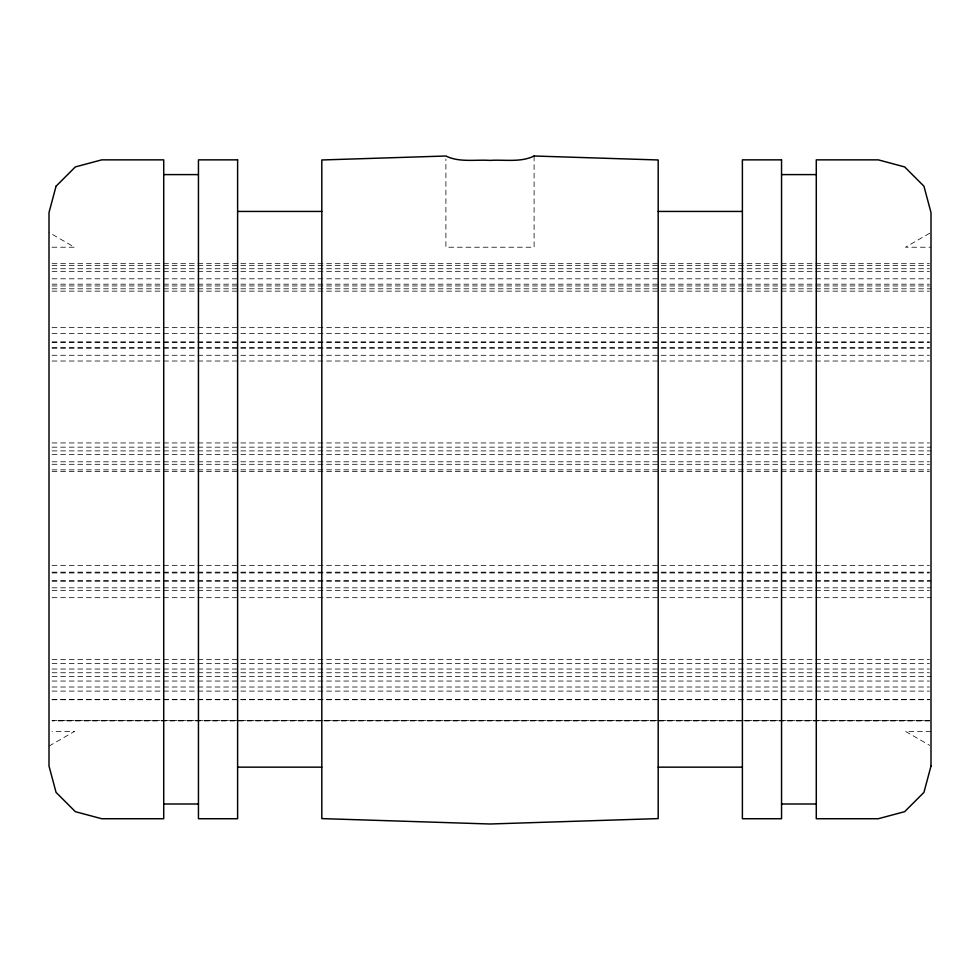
<?xml version="1.0" encoding="UTF-8"?>
<svg xmlns="http://www.w3.org/2000/svg" width="980" height="980" viewBox="0 0 980 980"><rect width="100%" height="100%" fill="white"/><g stroke="black" fill="none" stroke-linecap="round" stroke-linejoin="round"><path stroke-width="0.73" stroke-dasharray="4.9 3.68" d="M929.726 233.216L905.483 247.217L931 247.217M49 746.111L74.517 731.374L52.001 731.374M52.001 247.217L74.517 247.217L49 232.481M52.063 263.681L929.469 263.681M52.063 265.629L929.469 265.629M52.063 268.74L929.469 268.74M52.063 271.338L929.469 271.338M52.063 278.798L929.469 278.798M52.063 284.188L929.469 284.188M52.063 285.964L929.469 285.964M52.063 288.794L931 288.794M52.063 291.146L929.469 291.146M52.063 327.651L929.469 327.651M52.063 333.543L929.469 333.543M52.063 341.873L929.469 341.873M52.063 342.351L929.469 342.351M52.063 347.704L929.469 347.704M52.063 348.194L929.469 348.194M52.063 355.274L929.469 355.274M52.063 361.02L929.469 361.02M52.063 442.948L929.469 442.948M52.063 447.162L931 447.162M52.063 450.898L931 450.898M52.063 454.389L929.469 454.389M52.063 461.801L929.469 461.801M52.063 464.3L929.469 464.3M52.063 469.849L929.469 469.849M52.063 471.613L929.469 471.613M52.063 565.35L929.469 565.35M52.063 572.161L929.469 572.161M52.063 572.957L929.469 572.957M52.063 580.442L931 580.442M52.063 581.275L931 581.275M52.063 587.829L931 587.829M52.063 590.475L929.469 590.475M52.063 597.678L931 597.678M52.063 659.393L929.469 659.393M52.063 663.619L929.469 663.619M52.063 669.034L929.469 669.034M52.063 672.758L929.469 672.758M52.063 676.408L931 676.408M52.063 681.051L929.469 681.051M52.063 687.017L929.469 687.017M52.063 691.096L929.469 691.096M52.063 699.438L929.469 699.438M52.063 699.732L929.469 699.732M52.063 720.447L929.469 720.447M931 731.374L905.483 731.374L929.726 745.364M534.1 156.004L534.1 247.217L445.9 247.217L445.9 159.054M929.469 720.778L52.063 720.778L929.469 720.814"/><path stroke-width="1.47" d="M163.721 174.599L198.45 174.599M781.55 174.599L816.279 174.599M237.613 211.435L321.808 211.435M658.192 211.435L742.387 211.435M237.613 767.156L321.808 767.156M658.192 767.156L742.387 767.156M163.721 803.992L198.45 803.992M781.55 803.992L816.279 803.992M56.056 186.212L49 212.574L49 766.017L56.056 792.379L75.35 811.673L101.712 818.729L163.721 818.729L163.721 159.863L101.712 159.863L75.35 166.918L56.056 186.212M931 766.017L923.944 792.379L904.65 811.673L878.288 818.729L816.279 818.729L816.279 159.863L878.288 159.863L904.65 166.918L923.944 186.212L931 212.574L931 766.017M534.1 156.004C520.588 162.68 504.541 159.422 490 160.401C475.459 159.422 459.412 162.68 445.9 156.004L321.808 159.973L321.808 818.606L490 823.996L658.192 818.606L658.192 159.973L534.1 156.004M237.613 159.863L198.45 159.863L198.45 818.729L237.613 818.729L237.613 159.863M781.55 159.863L742.387 159.863L742.387 818.729L781.55 818.729L781.55 159.863"/></g></svg>
